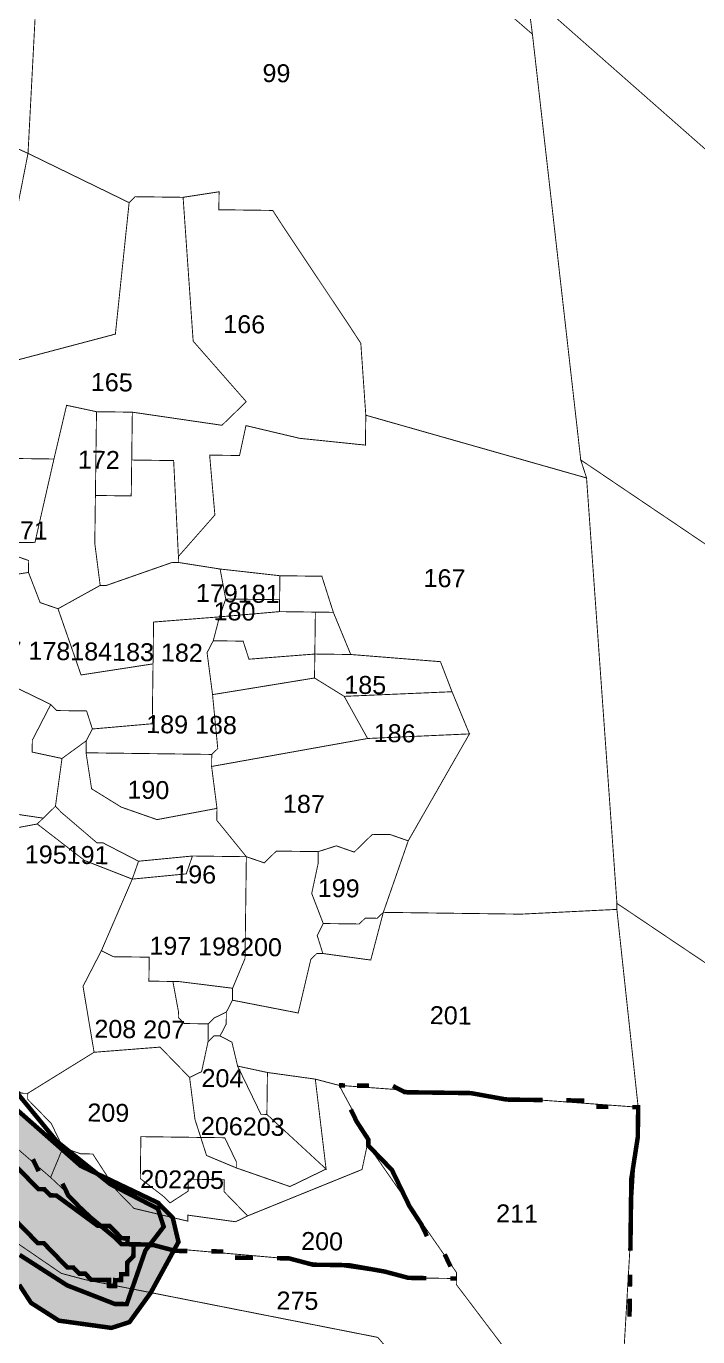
# Model space of a CAD drawing. Header units: metres. Extents: x 259177 to 277314, y 2171367 to 2185445.
# Drawn here: x 264811 to 265256, y 2183566 to 2184434 of the extents above; entities that cross this region are included whole.
import ezdxf

# ---------------------------------------------------------------- set-up
doc = ezdxf.new("R2010")
doc.units = ezdxf.units.M
doc.header["$MEASUREMENT"] = 0
for name, color, linetype in [('CRZ LINE FOR RIVER OR CREEK', 84, 'Continuous'), ('HAZARDS LINE', 1, 'Continuous'), ('HIGH TIDE LINE', 6, 'Continuous'), ('INTERTIDAL ZONE', 5, 'Continuous'), ('INTERTIDAL ZONE @ 1', 5, 'Continuous'), ('NDZ-200M FROM CRZ', 30, 'Continuous'), ('NDZ-200M FROM CRZ @ 1', 30, 'Continuous'), ('SURVEY NO.', 7, 'Continuous'), ('SURVEY PLOT BOUNDARY', 35, 'Continuous'), ('VILLAGE BOUNDARY', 212, 'Continuous')]:
    doc.layers.add(name, color=color, linetype=linetype)
doc.styles.add('PDF Arial', font='arial.ttf')
pattern_1 = [(0, (282121.83859, 2174200.38287), (0.0127, 0.0127), [0.00635, -0.01905]), (90, (282121.841765, 2174200.379695), (-0.0127, 0.0127), [0.00635, -0.01905])]

# ---------------------------------------------------------------- blocks, each defined once
blk = doc.blocks.new('FEWEWFEWQT')
at = {"layer": 'INTERTIDAL ZONE @ 1'}
h = blk.add_hatch(dxfattribs=at)
h.set_pattern_fill('CROSS', color=256, scale=0.002)
h.set_pattern_definition(pattern_1)
h.paths.add_polyline_path([(282132.4507, 2174222.8642), (282132.444, 2174222.8709), (282132.3107, 2174222.9642), (282132.3041, 2174222.9642), (282132.2974, 2174222.9709), (282132.2907, 2174222.9709), (282132.2574, 2174222.9975), (282132.2574, 2174222.8975), (282132.2641, 2174222.8909), (282132.2707, 2174222.8909), (282132.2774, 2174222.8842), (282132.2841, 2174222.8842), (282132.2841, 2174222.8775), (282132.3241, 2174222.8575), (282132.3374, 2174222.8509), (282132.3441, 2174222.8442), (282132.4174, 2174222.7975), (282132.424, 2174222.7975), (282132.4307, 2174222.7908), (282132.4374, 2174222.7908), (282132.5107, 2174222.7375), (282132.5174, 2174222.7308), (282132.524, 2174222.7308), (282132.5307, 2174222.7242), (282132.564, 2174222.7042), (282132.5707, 2174222.6975), (282132.5774, 2174222.6975), (282132.5774, 2174222.6908), (282132.5974, 2174222.6775), (282132.604, 2174222.6708), (282132.6107, 2174222.6708), (282132.6107, 2174222.6642), (282132.6374, 2174222.6375), (282132.644, 2174222.6375), (282132.644, 2174222.6308), (282132.6507, 2174222.6308), (282132.6574, 2174222.6242), (282132.7107, 2174222.5775), (282132.7174, 2174222.5708), (282132.724, 2174222.5708), (282132.7507, 2174222.5508), (282132.7574, 2174222.5442), (282132.764, 2174222.5375), (282132.7907, 2174222.5175), (282132.7974, 2174222.5108), (282132.804, 2174222.5042), (282132.8373, 2174222.4708), (282132.844, 2174222.4642), (282132.8507, 2174222.4642), (282132.8507, 2174222.4575), (282132.8773, 2174222.4242), (282132.884, 2174222.4242), (282132.884, 2174222.4175), (282132.8907, 2174222.4108), (282132.9107, 2174222.3775), (282132.9173, 2174222.3775), (282132.9173, 2174222.3641), (282132.924, 2174222.3641), (282132.924, 2174222.3575), (282132.944, 2174222.3175), (282132.9507, 2174222.3108), (282132.9507, 2174222.3041), (282132.9573, 2174222.2908), (282132.964, 2174222.2841), (282132.9707, 2174222.2775), (282133.004, 2174222.2308), (282133.024, 2174222.1975), (282133.024, 2174222.1908), (282133.0307, 2174222.1908), (282133.0307, 2174222.1841), (282133.0373, 2174222.1841), (282133.084, 2174222.1241), (282133.1107, 2174222.0975), (282133.1173, 2174222.0908), (282133.124, 2174222.0841), (282133.1307, 2174222.0841), (282133.1507, 2174222.0641), (282133.1973, 2174222.0175), (282133.204, 2174222.0175), (282133.2107, 2174222.0108), (282133.224, 2174221.9974), (282133.2307, 2174221.9908), (282133.2373, 2174221.9908), (282133.244, 2174221.9841), (282133.2507, 2174221.9841), (282133.2573, 2174221.9774), (282133.2773, 2174221.9774), (282133.2773, 2174221.9708), (282133.284, 2174221.9708), (282133.284, 2174221.9774), (282133.2906, 2174221.9774), (282133.2906, 2174221.9841), (282133.2973, 2174221.9841), (282133.2973, 2174221.9974), (282133.304, 2174222.0041), (282133.304, 2174222.0175), (282133.2973, 2174222.0175), (282133.2973, 2174222.0241), (282133.2906, 2174222.0241), (282133.284, 2174222.0308), (282133.2773, 2174222.0375), (282133.264, 2174222.0375), (282133.2173, 2174222.0708), (282133.2107, 2174222.0708), (282133.204, 2174222.0775), (282133.1973, 2174222.0775), (282133.184, 2174222.0908), (282133.164, 2174222.1108), (282133.1573, 2174222.1108), (282133.1573, 2174222.1175), (282133.1507, 2174222.1175), (282133.1507, 2174222.1241), (282133.1107, 2174222.1641), (282133.104, 2174222.1708), (282133.0973, 2174222.1708), (282133.0973, 2174222.1775), (282133.0907, 2174222.1841), (282133.0573, 2174222.2308), (282133.0507, 2174222.2375), (282133.044, 2174222.2441), (282133.044, 2174222.2508), (282133.0373, 2174222.2508), (282133.0373, 2174222.2575), (282133.0307, 2174222.2641), (282133.024, 2174222.2708), (282133.0107, 2174222.2908), (282133.004, 2174222.2975), (282133.004, 2174222.3041), (282132.9973, 2174222.3108), (282132.9573, 2174222.3841), (282132.9573, 2174222.3908), (282132.9507, 2174222.3975), (282132.9507, 2174222.4042), (282132.9307, 2174222.4308), (282132.9173, 2174222.4508), (282132.9173, 2174222.4575), (282132.9107, 2174222.4575), (282132.9107, 2174222.4642), (282132.904, 2174222.4708), (282132.8907, 2174222.4908), (282132.8707, 2174222.5108), (282132.864, 2174222.5108), (282132.864, 2174222.5175), (282132.8573, 2174222.5242), (282132.804, 2174222.5775), (282132.724, 2174222.6508), (282132.7174, 2174222.6575), (282132.7107, 2174222.6642), (282132.6374, 2174222.7242), (282132.6307, 2174222.7308), (282132.6307, 2174222.7375), (282132.624, 2174222.7375), (282132.5707, 2174222.7775), (282132.564, 2174222.7842), (282132.5574, 2174222.7908), (282132.524, 2174222.8109), (282132.5174, 2174222.8175)])
at = {"layer": 'NDZ-200M FROM CRZ @ 1'}
h = blk.add_hatch(dxfattribs=at)
h.set_pattern_fill('CROSS', color=256, scale=0.002)
h.set_pattern_definition(pattern_1)
h.paths.add_polyline_path([(282132.6574, 2174222.6242), (282132.6507, 2174222.6308), (282132.644, 2174222.6308), (282132.644, 2174222.6375), (282132.6374, 2174222.6375), (282132.6107, 2174222.6642), (282132.6107, 2174222.6708), (282132.604, 2174222.6708), (282132.5974, 2174222.6775), (282132.5774, 2174222.6908), (282132.5774, 2174222.6975), (282132.5707, 2174222.6975), (282132.564, 2174222.7042), (282132.5307, 2174222.7242), (282132.524, 2174222.7308), (282132.5174, 2174222.7308), (282132.5107, 2174222.7375), (282132.4374, 2174222.7908), (282132.4307, 2174222.7908), (282132.424, 2174222.7975), (282132.4174, 2174222.7975), (282132.3441, 2174222.8442), (282132.3374, 2174222.8509), (282132.3241, 2174222.8575), (282132.2841, 2174222.8775), (282132.2841, 2174222.8842), (282132.2774, 2174222.8842), (282132.2707, 2174222.8909), (282132.2641, 2174222.8909), (282132.2574, 2174222.8975), (282132.2574, 2174222.8002), (282132.2941, 2174222.7842), (282132.3807, 2174222.7375), (282132.5174, 2174222.6542), (282132.614, 2174222.5742), (282132.7174, 2174222.5042), (282132.8007, 2174222.4375), (282132.8907, 2174222.3341), (282132.954, 2174222.2175), (282133.0173, 2174222.1308), (282133.084, 2174222.0641), (282133.124, 2174222.0241), (282133.1773, 2174221.9708), (282133.1907, 2174221.9508), (282133.222, 2174221.9314), (282133.2806, 2174221.9241), (282133.3006, 2174221.9308), (282133.324, 2174221.9641), (282133.354, 2174222.0208), (282133.3473, 2174222.0475), (282133.3306, 2174222.0641), (282133.244, 2174222.1041), (282133.1507, 2174222.1841), (282133.084, 2174222.2641), (282133.0325, 2174222.3398), (282132.964, 2174222.4708), (282132.8773, 2174222.5708), (282132.7571, 2174222.7245), (282132.504, 2174222.9175), (282132.2574, 2174223.1079), (282132.2574, 2174222.9975), (282132.2907, 2174222.9709), (282132.2974, 2174222.9709), (282132.3041, 2174222.9642), (282132.3107, 2174222.9642), (282132.444, 2174222.8709), (282132.4507, 2174222.8642), (282132.5174, 2174222.8175), (282132.524, 2174222.8109), (282132.5574, 2174222.7908), (282132.564, 2174222.7842), (282132.5707, 2174222.7775), (282132.624, 2174222.7375), (282132.6307, 2174222.7375), (282132.6307, 2174222.7308), (282132.6374, 2174222.7242), (282132.7107, 2174222.6642), (282132.7174, 2174222.6575), (282132.724, 2174222.6508), (282132.804, 2174222.5775), (282132.8573, 2174222.5242), (282132.864, 2174222.5175), (282132.864, 2174222.5108), (282132.8707, 2174222.5108), (282132.8907, 2174222.4908), (282132.904, 2174222.4708), (282132.9107, 2174222.4642), (282132.9107, 2174222.4575), (282132.9173, 2174222.4575), (282132.9173, 2174222.4508), (282132.9307, 2174222.4308), (282132.9507, 2174222.4042), (282132.9507, 2174222.3975), (282132.9573, 2174222.3908), (282132.9573, 2174222.3841), (282132.9973, 2174222.3108), (282133.004, 2174222.3041), (282133.004, 2174222.2975), (282133.0107, 2174222.2908), (282133.024, 2174222.2708), (282133.0307, 2174222.2641), (282133.0373, 2174222.2575), (282133.0373, 2174222.2508), (282133.044, 2174222.2508), (282133.044, 2174222.2441), (282133.0507, 2174222.2375), (282133.0573, 2174222.2308), (282133.0907, 2174222.1841), (282133.0973, 2174222.1775), (282133.0973, 2174222.1708), (282133.104, 2174222.1708), (282133.1107, 2174222.1641), (282133.1507, 2174222.1241), (282133.1507, 2174222.1175), (282133.1573, 2174222.1175), (282133.1573, 2174222.1108), (282133.164, 2174222.1108), (282133.184, 2174222.0908), (282133.1973, 2174222.0775), (282133.204, 2174222.0775), (282133.2107, 2174222.0708), (282133.2173, 2174222.0708), (282133.264, 2174222.0375), (282133.2773, 2174222.0375), (282133.284, 2174222.0308), (282133.2906, 2174222.0241), (282133.2973, 2174222.0241), (282133.2973, 2174222.0175), (282133.304, 2174222.0175), (282133.304, 2174222.0041), (282133.2973, 2174221.9974), (282133.2973, 2174221.9841), (282133.2906, 2174221.9841), (282133.2906, 2174221.9774), (282133.284, 2174221.9774), (282133.284, 2174221.9708), (282133.2773, 2174221.9708), (282133.2773, 2174221.9774), (282133.2573, 2174221.9774), (282133.2507, 2174221.9841), (282133.244, 2174221.9841), (282133.2373, 2174221.9908), (282133.2307, 2174221.9908), (282133.224, 2174221.9974), (282133.2107, 2174222.0108), (282133.204, 2174222.0175), (282133.1973, 2174222.0175), (282133.1507, 2174222.0641), (282133.1307, 2174222.0841), (282133.124, 2174222.0841), (282133.1173, 2174222.0908), (282133.1107, 2174222.0975), (282133.084, 2174222.1241), (282133.0373, 2174222.1841), (282133.0307, 2174222.1841), (282133.0307, 2174222.1908), (282133.024, 2174222.1908), (282133.024, 2174222.1975), (282133.004, 2174222.2308), (282132.9707, 2174222.2775), (282132.964, 2174222.2841), (282132.9573, 2174222.2908), (282132.9507, 2174222.3041), (282132.9507, 2174222.3108), (282132.944, 2174222.3175), (282132.924, 2174222.3575), (282132.924, 2174222.3641), (282132.9173, 2174222.3641), (282132.9173, 2174222.3775), (282132.9107, 2174222.3775), (282132.8907, 2174222.4108), (282132.884, 2174222.4175), (282132.884, 2174222.4242), (282132.8773, 2174222.4242), (282132.8507, 2174222.4575), (282132.8507, 2174222.4642), (282132.844, 2174222.4642), (282132.8373, 2174222.4708), (282132.804, 2174222.5042), (282132.7974, 2174222.5108), (282132.7907, 2174222.5175), (282132.764, 2174222.5375), (282132.7574, 2174222.5442), (282132.7507, 2174222.5508), (282132.724, 2174222.5708), (282132.7174, 2174222.5708), (282132.7107, 2174222.5775)])
at = {"layer": 'CRZ LINE FOR RIVER OR CREEK', "ltscale": 0.05, "const_width": 0.005}
blk.add_lwpolyline([(282133.1507, 2174222.1841), (282133.244, 2174222.1041), (282133.3306, 2174222.0641), (282133.3473, 2174222.0475), (282133.354, 2174222.0208), (282133.324, 2174221.9641), (282133.3006, 2174221.9308), (282133.2806, 2174221.9241), (282133.222, 2174221.9314), (282133.1907, 2174221.9508), (282133.1773, 2174221.9708)], dxfattribs=at)
at = {"layer": 'HAZARDS LINE', "lineweight": 18, "const_width": 0.005}
blk.add_lwpolyline([(282133.1773, 2174222.0041), (282133.2307, 2174221.9708), (282133.284, 2174221.9508), (282133.2973, 2174221.9508), (282133.3173, 2174222.0108), (282133.3373, 2174222.0375), (282133.3306, 2174222.0575), (282133.2773, 2174222.0841), (282133.2173, 2174222.1308), (282133.1107, 2174222.2575)], dxfattribs=at)
at = {"layer": 'HIGH TIDE LINE', "lineweight": 35, "const_width": 0.005}
blk.add_lwpolyline([(282133.1507, 2174222.0641), (282133.1973, 2174222.0175), (282133.204, 2174222.0175), (282133.2107, 2174222.0108), (282133.224, 2174221.9974), (282133.2307, 2174221.9908), (282133.2373, 2174221.9908), (282133.244, 2174221.9841), (282133.2507, 2174221.9841), (282133.2573, 2174221.9774), (282133.2773, 2174221.9774), (282133.2773, 2174221.9708), (282133.284, 2174221.9708), (282133.284, 2174221.9774), (282133.2906, 2174221.9774), (282133.2906, 2174221.9841), (282133.2973, 2174221.9841), (282133.2973, 2174221.9974), (282133.304, 2174222.0041), (282133.304, 2174222.0175), (282133.2973, 2174222.0175), (282133.2973, 2174222.0241), (282133.2906, 2174222.0241), (282133.284, 2174222.0308), (282133.2773, 2174222.0375), (282133.264, 2174222.0375), (282133.2173, 2174222.0708), (282133.2107, 2174222.0708), (282133.204, 2174222.0775), (282133.1973, 2174222.0775), (282133.184, 2174222.0908), (282133.164, 2174222.1108)], dxfattribs=at)
at = {"layer": 'INTERTIDAL ZONE', "const_width": 0.005, "flags": 128}
blk.add_lwpolyline([(282133.1507, 2174222.0641), (282133.1973, 2174222.0175), (282133.204, 2174222.0175), (282133.2107, 2174222.0108), (282133.224, 2174221.9974), (282133.2307, 2174221.9908), (282133.2373, 2174221.9908), (282133.244, 2174221.9841), (282133.2507, 2174221.9841), (282133.2573, 2174221.9774), (282133.2773, 2174221.9774), (282133.2773, 2174221.9708), (282133.284, 2174221.9708), (282133.284, 2174221.9774), (282133.2906, 2174221.9774), (282133.2906, 2174221.9841), (282133.2973, 2174221.9841), (282133.2973, 2174221.9974), (282133.304, 2174222.0041), (282133.304, 2174222.0175), (282133.2973, 2174222.0175), (282133.2973, 2174222.0241), (282133.2906, 2174222.0241), (282133.284, 2174222.0308), (282133.2773, 2174222.0375), (282133.264, 2174222.0375), (282133.2173, 2174222.0708), (282133.2107, 2174222.0708), (282133.204, 2174222.0775), (282133.1973, 2174222.0775), (282133.184, 2174222.0908), (282133.164, 2174222.1108)], dxfattribs=at)
at = {"layer": 'NDZ-200M FROM CRZ', "const_width": 0.005, "flags": 128}
for points in [[(282133.1773, 2174221.9708), (282133.1907, 2174221.9508), (282133.222, 2174221.9314), (282133.2806, 2174221.9241), (282133.3006, 2174221.9308), (282133.324, 2174221.9641), (282133.354, 2174222.0208), (282133.3473, 2174222.0475), (282133.3306, 2174222.0641), (282133.244, 2174222.1041), (282133.1507, 2174222.1841)], [(282133.164, 2174222.1108), (282133.184, 2174222.0908), (282133.1973, 2174222.0775), (282133.204, 2174222.0775), (282133.2107, 2174222.0708), (282133.2173, 2174222.0708), (282133.264, 2174222.0375), (282133.2773, 2174222.0375), (282133.284, 2174222.0308), (282133.2906, 2174222.0241), (282133.2973, 2174222.0241), (282133.2973, 2174222.0175), (282133.304, 2174222.0175), (282133.304, 2174222.0041), (282133.2973, 2174221.9974), (282133.2973, 2174221.9841), (282133.2906, 2174221.9841), (282133.2906, 2174221.9774), (282133.284, 2174221.9774), (282133.284, 2174221.9708), (282133.2773, 2174221.9708), (282133.2773, 2174221.9774), (282133.2573, 2174221.9774), (282133.2507, 2174221.9841), (282133.244, 2174221.9841), (282133.2373, 2174221.9908), (282133.2307, 2174221.9908), (282133.224, 2174221.9974), (282133.2107, 2174222.0108), (282133.204, 2174222.0175), (282133.1973, 2174222.0175), (282133.1507, 2174222.0641)]]:
    blk.add_lwpolyline(points, dxfattribs=at)
at = {"layer": 'SURVEY PLOT BOUNDARY', "lineweight": 18, "const_width": 0.001}
for points in [[(282133.084, 2174222.1975), (282133.2107, 2174222.0908), (282133.2906, 2174222.0175), (282133.4706, 2174222.0041), (282133.624, 2174221.9841), (282133.664, 2174221.9841), (282133.664, 2174221.9774), (282133.7573, 2174221.8574)], [(282133.5773, 2174221.9174), (282133.2507, 2174221.9774), (282133.224, 2174221.9841), (282133.164, 2174222.0241)], [(282133.184, 2174223.5709), (282133.1707, 2174223.2309), (282133.064, 2174223.2776), (282133.0107, 2174223.2842), (282132.9307, 2174223.2709), (282132.8773, 2174223.2642), (282132.8707, 2174223.2842), (282132.8707, 2174223.3109), (282132.864, 2174223.3376), (282132.864, 2174223.3709)], [(282133.1573, 2174222.7842), (282133.1773, 2174222.7775), (282133.1773, 2174222.7642), (282133.1373, 2174222.7575)]]:
    blk.add_lwpolyline(points, dxfattribs=at)
for points in [[(282133.5106, 2174224.0976), (282133.6573, 2174224.0376), (282133.6906, 2174223.7243), (282133.7239, 2174223.4176), (282133.7306, 2174223.3709), (282133.5573, 2174223.5176), (282133.3506, 2174223.6976), (282133.1973, 2174223.8376), (282133.2706, 2174223.8576), (282133.3706, 2174223.8909), (282133.4173, 2174223.7776), (282133.4906, 2174223.8309), (282133.4106, 2174223.9109), (282133.444, 2174223.9509), (282133.4706, 2174223.9909), (282133.4773, 2174224.0376), (282133.484, 2174224.0643), (282133.484, 2174224.071)], [(282133.9773, 2174223.7976), (282134.0106, 2174223.7643), (282134.0439, 2174223.7243), (282134.0706, 2174223.5309), (282134.1439, 2174223.0575), (282133.7239, 2174223.4176), (282133.6906, 2174223.7243), (282133.6573, 2174224.0376), (282133.704, 2174224.0843)], [(282133.7306, 2174223.3709), (282133.7906, 2174222.8975), (282133.7973, 2174222.8775), (282133.5506, 2174222.9442), (282133.544, 2174223.0242), (282133.5306, 2174223.0442), (282133.4573, 2174223.1509), (282133.444, 2174223.1709), (282133.384, 2174223.1709), (282133.384, 2174223.1909), (282133.344, 2174223.1842), (282133.2906, 2174223.1842), (282133.284, 2174223.1775), (282133.1707, 2174223.2309), (282133.184, 2174223.5709), (282133.1973, 2174223.8376), (282133.3506, 2174223.6976), (282133.5573, 2174223.5176)], [(282134.1439, 2174223.0575), (282134.2372, 2174222.6042), (282133.7906, 2174222.8975), (282133.7306, 2174223.3709), (282133.7239, 2174223.4176)], [(282133.1707, 2174223.2309), (282133.1573, 2174223.1575), (282133.0973, 2174223.1642), (282133.0773, 2174223.1642), (282133.064, 2174223.1709), (282133.064, 2174223.1775), (282133.0373, 2174223.1975), (282133.0373, 2174223.2109), (282133.064, 2174223.2176), (282133.064, 2174223.2242), (282133.0107, 2174223.2309), (282133.0107, 2174223.2842), (282133.064, 2174223.2776)], [(282133.284, 2174223.1775), (282133.2706, 2174223.0309), (282133.1507, 2174222.9975), (282133.1507, 2174223.0309), (282133.1507, 2174223.1042), (282133.1573, 2174223.1175), (282133.1573, 2174223.1575), (282133.1707, 2174223.2309)], [(282133.384, 2174223.1909), (282133.384, 2174223.1709), (282133.444, 2174223.1709), (282133.4573, 2174223.1509), (282133.5306, 2174223.0442), (282133.544, 2174223.0242), (282133.5506, 2174222.9442), (282133.5506, 2174222.9109), (282133.4773, 2174222.9175), (282133.4173, 2174222.9309), (282133.4106, 2174222.8975), (282133.3773, 2174222.8975), (282133.384, 2174222.8309), (282133.344, 2174222.7842), (282133.3373, 2174222.8909), (282133.2906, 2174222.8909), (282133.2906, 2174222.9442), (282133.3906, 2174222.9309), (282133.4173, 2174222.9575), (282133.3573, 2174223.0242), (282133.344, 2174223.1842)], [(282133.2906, 2174223.1842), (282133.344, 2174223.1842), (282133.3573, 2174223.0242), (282133.4173, 2174222.9575), (282133.3906, 2174222.9309), (282133.2906, 2174222.9442), (282133.2507, 2174222.9442), (282133.2173, 2174222.9509), (282133.204, 2174222.8909), (282133.144, 2174222.8909), (282133.104, 2174222.9042), (282133.0907, 2174222.8842), (282132.9907, 2174222.8975), (282132.9907, 2174222.9509), (282133.1107, 2174222.9642), (282133.144, 2174222.9909), (282133.1507, 2174222.9975), (282133.2706, 2174223.0309), (282133.284, 2174223.1775)], [(282133.2507, 2174222.9442), (282133.2507, 2174222.8509), (282133.2507, 2174222.8042), (282133.2507, 2174222.7975), (282133.2573, 2174222.7508), (282133.2107, 2174222.7242), (282133.1907, 2174222.7308), (282133.1773, 2174222.7642), (282133.1773, 2174222.7775), (282133.1573, 2174222.7842), (282133.1573, 2174222.7975), (282133.184, 2174222.7975), (282133.204, 2174222.8909), (282133.2173, 2174222.9509)], [(282133.2906, 2174222.9442), (282133.2906, 2174222.8909), (282133.2906, 2174222.8509), (282133.2507, 2174222.8509), (282133.2507, 2174222.9442)], [(282133.7973, 2174222.8775), (282133.8373, 2174222.4042), (282133.8373, 2174222.3975), (282133.7306, 2174222.3908), (282133.5773, 2174222.3908), (282133.604, 2174222.4708), (282133.6706, 2174222.5908), (282133.6506, 2174222.6375), (282133.6373, 2174222.6708), (282133.5373, 2174222.6775), (282133.5173, 2174222.7242), (282133.504, 2174222.7642), (282133.4573, 2174222.7642), (282133.3906, 2174222.7708), (282133.344, 2174222.7775), (282133.344, 2174222.7842), (282133.384, 2174222.8309), (282133.3773, 2174222.8975), (282133.4106, 2174222.8975), (282133.4173, 2174222.9309), (282133.4773, 2174222.9175), (282133.5506, 2174222.9109), (282133.5506, 2174222.9442)], [(282134.2372, 2174222.6042), (282134.2639, 2174222.4708), (282134.2772, 2174222.4108), (282134.2906, 2174222.3641), (282134.3039, 2174222.3041), (282134.3106, 2174222.2641), (282134.3572, 2174222.0641), (282133.8373, 2174222.4042), (282133.7973, 2174222.8775), (282133.7906, 2174222.8975)], [(282133.204, 2174222.8909), (282133.184, 2174222.7975), (282133.1573, 2174222.7975), (282133.1173, 2174222.7842), (282133.1373, 2174222.8575), (282133.144, 2174222.8909)], [(282133.344, 2174222.7842), (282133.344, 2174222.7775), (282133.3373, 2174222.7775), (282133.264, 2174222.7508), (282133.2573, 2174222.7508), (282133.2507, 2174222.7975), (282133.2507, 2174222.8042), (282133.2507, 2174222.8509), (282133.2906, 2174222.8509), (282133.2906, 2174222.8909), (282133.3373, 2174222.8909)], [(282133.344, 2174222.7775), (282133.3906, 2174222.7708), (282133.3973, 2174222.7375), (282133.3906, 2174222.7175), (282133.3173, 2174222.7108), (282133.3173, 2174222.6642), (282133.2373, 2174222.6508), (282133.2107, 2174222.7242), (282133.2573, 2174222.7508), (282133.264, 2174222.7508), (282133.3373, 2174222.7775)], [(282133.2107, 2174222.7242), (282133.2373, 2174222.6508), (282133.3173, 2174222.6642), (282133.3173, 2174222.5975), (282133.2507, 2174222.5908), (282133.244, 2174222.6108), (282133.2107, 2174222.6108), (282133.204, 2174222.6175), (282133.0907, 2174222.6708), (282133.1373, 2174222.7575), (282133.1773, 2174222.7642), (282133.1907, 2174222.7308)], [(282133.4573, 2174222.7642), (282133.4573, 2174222.7375), (282133.3973, 2174222.7375), (282133.3906, 2174222.7708)], [(282133.5173, 2174222.7242), (282133.4973, 2174222.7242), (282133.4573, 2174222.7242), (282133.4573, 2174222.7375), (282133.4573, 2174222.7642), (282133.504, 2174222.7642)], [(282133.4573, 2174222.7375), (282133.4573, 2174222.7242), (282133.3906, 2174222.7175), (282133.3973, 2174222.7375)], [(282133.4973, 2174222.6775), (282133.424, 2174222.6708), (282133.4173, 2174222.6908), (282133.384, 2174222.6908), (282133.3906, 2174222.7175), (282133.4573, 2174222.7242), (282133.4973, 2174222.7242)], [(282133.5373, 2174222.6775), (282133.4973, 2174222.6775), (282133.4973, 2174222.7242), (282133.5173, 2174222.7242)], [(282133.384, 2174222.6908), (282133.3773, 2174222.6775), (282133.384, 2174222.6308), (282133.3906, 2174222.5708), (282133.384, 2174222.5642), (282133.244, 2174222.5642), (282133.244, 2174222.5775), (282133.2507, 2174222.5908), (282133.3173, 2174222.5975), (282133.3173, 2174222.6642), (282133.3173, 2174222.7108), (282133.3906, 2174222.7175)], [(282133.4973, 2174222.6775), (282133.4973, 2174222.6508), (282133.384, 2174222.6308), (282133.3773, 2174222.6775), (282133.384, 2174222.6908), (282133.4173, 2174222.6908), (282133.424, 2174222.6708)], [(282133.6506, 2174222.6375), (282133.5306, 2174222.6308), (282133.4973, 2174222.6508), (282133.4973, 2174222.6775), (282133.5373, 2174222.6775), (282133.6373, 2174222.6708)], [(282133.204, 2174222.6175), (282133.184, 2174222.5775), (282133.184, 2174222.5642), (282133.2173, 2174222.5575), (282133.2107, 2174222.5042), (282133.1973, 2174222.4908), (282132.9973, 2174222.5175), (282133.0907, 2174222.6708)], [(282133.5306, 2174222.6308), (282133.5573, 2174222.5842), (282133.384, 2174222.5508), (282133.384, 2174222.5642), (282133.3906, 2174222.5708), (282133.384, 2174222.6308), (282133.4973, 2174222.6508)], [(282133.6706, 2174222.5908), (282133.5573, 2174222.5842), (282133.5306, 2174222.6308), (282133.6506, 2174222.6375)], [(282133.244, 2174222.5775), (282133.2173, 2174222.5575), (282133.184, 2174222.5642), (282133.184, 2174222.5775), (282133.204, 2174222.6175), (282133.2107, 2174222.6108), (282133.244, 2174222.6108), (282133.2507, 2174222.5908)], [(282133.6706, 2174222.5908), (282133.604, 2174222.4708), (282133.584, 2174222.4775), (282133.564, 2174222.4775), (282133.544, 2174222.4575), (282133.524, 2174222.4642), (282133.504, 2174222.4575), (282133.4573, 2174222.4575), (282133.444, 2174222.4442), (282133.424, 2174222.4508), (282133.3906, 2174222.4908), (282133.3906, 2174222.5042), (282133.384, 2174222.5508), (282133.5573, 2174222.5842)], [(282133.424, 2174222.4508), (282133.364, 2174222.4508), (282133.304, 2174222.4442), (282133.264, 2174222.4642), (282133.2573, 2174222.4642), (282133.2173, 2174222.4975), (282133.2107, 2174222.5042), (282133.2173, 2174222.5575), (282133.244, 2174222.5775), (282133.244, 2174222.5642), (282133.2507, 2174222.5242), (282133.284, 2174222.5042), (282133.324, 2174222.4908), (282133.3906, 2174222.5042), (282133.3906, 2174222.4908)], [(282133.3906, 2174222.5042), (282133.324, 2174222.4908), (282133.284, 2174222.5042), (282133.2507, 2174222.5242), (282133.244, 2174222.5642), (282133.384, 2174222.5642), (282133.384, 2174222.5508)], [(282132.9707, 2174222.4842), (282133.1107, 2174222.2308), (282133.1107, 2174222.2241), (282133.1773, 2174222.1841), (282133.184, 2174222.1841), (282133.184, 2174222.1775), (282133.2107, 2174222.1508), (282133.224, 2174222.1241), (282133.2107, 2174222.0908), (282133.084, 2174222.1975), (282132.964, 2174222.3641), (282132.8573, 2174222.5175), (282132.8707, 2174222.5175), (282132.9107, 2174222.4975), (282132.9573, 2174222.4908)], [(282133.1973, 2174222.4908), (282133.1907, 2174222.4842), (282133.1573, 2174222.4775), (282133.1573, 2174222.4642), (282132.9973, 2174222.5042), (282132.9973, 2174222.5175)], [(282132.9707, 2174222.4842), (282132.9973, 2174222.5042), (282133.1573, 2174222.4642), (282133.1573, 2174222.4775), (282133.1907, 2174222.4842), (282133.244, 2174222.4442), (282133.2973, 2174222.4242), (282133.264, 2174222.3441), (282133.244, 2174222.3041), (282133.2573, 2174222.2308), (282133.184, 2174222.1841), (282133.1773, 2174222.1841), (282133.1107, 2174222.2241), (282133.1107, 2174222.2308)], [(282133.304, 2174222.4442), (282133.2973, 2174222.4242), (282133.244, 2174222.4442), (282133.1907, 2174222.4842), (282133.1973, 2174222.4908), (282133.2107, 2174222.5042), (282133.2173, 2174222.4975), (282133.2573, 2174222.4642), (282133.264, 2174222.4642)], [(282133.604, 2174222.4708), (282133.5773, 2174222.3908), (282133.5706, 2174222.3841), (282133.5573, 2174222.3841), (282133.5506, 2174222.3775), (282133.544, 2174222.3775), (282133.5306, 2174222.3775), (282133.5106, 2174222.3775), (282133.4973, 2174222.4108), (282133.504, 2174222.4442), (282133.504, 2174222.4575), (282133.524, 2174222.4642), (282133.544, 2174222.4575), (282133.564, 2174222.4775), (282133.584, 2174222.4775)], [(282133.504, 2174222.4575), (282133.504, 2174222.4442), (282133.4973, 2174222.4108), (282133.5106, 2174222.3775), (282133.504, 2174222.3641), (282133.5106, 2174222.3441), (282133.504, 2174222.3441), (282133.4973, 2174222.3375), (282133.484, 2174222.2775), (282133.4106, 2174222.2908), (282133.4106, 2174222.3041), (282133.424, 2174222.3375), (282133.424, 2174222.4508), (282133.444, 2174222.4442), (282133.4573, 2174222.4575)], [(282133.2973, 2174222.4242), (282133.3573, 2174222.4308), (282133.364, 2174222.4508), (282133.424, 2174222.4508), (282133.424, 2174222.3375), (282133.4106, 2174222.3041), (282133.3506, 2174222.3108), (282133.344, 2174222.3108), (282133.3173, 2174222.3108), (282133.3173, 2174222.3375), (282133.284, 2174222.3375), (282133.2773, 2174222.3375), (282133.264, 2174222.3441)], [(282133.2973, 2174222.4242), (282133.304, 2174222.4442), (282133.364, 2174222.4508), (282133.3573, 2174222.4308)], [(282134.3639, 2174222.0308), (282134.4639, 2174221.5707), (282133.8506, 2174221.8841), (282133.8639, 2174222.1775), (282133.8373, 2174222.3975), (282133.8373, 2174222.4042), (282134.3572, 2174222.0641)], [(282133.8639, 2174222.1775), (282133.5306, 2174222.1975), (282133.504, 2174222.2041), (282133.4506, 2174222.2108), (282133.4173, 2174222.2175), (282133.4106, 2174222.2441), (282133.3973, 2174222.2508), (282133.404, 2174222.2641), (282133.404, 2174222.2708), (282133.404, 2174222.2775), (282133.4106, 2174222.2908), (282133.484, 2174222.2775), (282133.4973, 2174222.3375), (282133.504, 2174222.3441), (282133.5106, 2174222.3441), (282133.564, 2174222.3375), (282133.5773, 2174222.3908), (282133.7306, 2174222.3908), (282133.8373, 2174222.3975)], [(282133.5773, 2174222.3908), (282133.564, 2174222.3375), (282133.5106, 2174222.3441), (282133.504, 2174222.3641), (282133.5106, 2174222.3775), (282133.5306, 2174222.3775), (282133.544, 2174222.3775), (282133.5506, 2174222.3775), (282133.5573, 2174222.3841), (282133.5706, 2174222.3841)], [(282133.384, 2174222.2441), (282133.3773, 2174222.2108), (282133.364, 2174222.2041), (282133.3306, 2174222.2375), (282133.2573, 2174222.2308), (282133.244, 2174222.3041), (282133.264, 2174222.3441), (282133.2773, 2174222.3375), (282133.284, 2174222.3375), (282133.3173, 2174222.3375), (282133.3173, 2174222.3108), (282133.344, 2174222.3108), (282133.3506, 2174222.2775), (282133.3506, 2174222.2708), (282133.3573, 2174222.2641), (282133.384, 2174222.2641)], [(282133.384, 2174222.2641), (282133.3573, 2174222.2641), (282133.3506, 2174222.2708), (282133.3506, 2174222.2775), (282133.344, 2174222.3108), (282133.3506, 2174222.3108), (282133.4106, 2174222.3041), (282133.4106, 2174222.2908), (282133.404, 2174222.2775), (282133.3906, 2174222.2708)], [(282133.404, 2174222.2641), (282133.3973, 2174222.2508), (282133.3906, 2174222.2508), (282133.384, 2174222.2441), (282133.384, 2174222.2641), (282133.3906, 2174222.2708), (282133.404, 2174222.2775), (282133.404, 2174222.2708)], [(282133.364, 2174222.2041), (282133.3706, 2174222.1575), (282133.3773, 2174222.1375), (282133.3106, 2174222.1375), (282133.3106, 2174222.0908), (282133.3373, 2174222.0708), (282133.344, 2174222.0641), (282133.364, 2174222.0775), (282133.364, 2174222.0908), (282133.404, 2174222.0908), (282133.404, 2174222.0775), (282133.4306, 2174222.0508), (282133.4173, 2174222.0441), (282133.364, 2174222.0508), (282133.364, 2174222.0441), (282133.304, 2174222.0575), (282133.284, 2174222.0775), (282133.2573, 2174222.1175), (282133.244, 2174222.1175), (282133.224, 2174222.1241), (282133.2107, 2174222.1508), (282133.184, 2174222.1775), (282133.184, 2174222.1841), (282133.2573, 2174222.2308), (282133.3306, 2174222.2375)], [(282133.4173, 2174222.2175), (282133.444, 2174222.1641), (282133.4506, 2174222.1641), (282133.5173, 2174222.1041), (282133.4773, 2174222.0841), (282133.4173, 2174222.1041), (282133.4173, 2174222.1108), (282133.404, 2174222.1375), (282133.3773, 2174222.1375), (282133.3706, 2174222.1575), (282133.364, 2174222.2041), (282133.3773, 2174222.2108), (282133.384, 2174222.2441), (282133.3906, 2174222.2508), (282133.3973, 2174222.2508), (282133.4106, 2174222.2441)], [(282133.4506, 2174222.1641), (282133.444, 2174222.1641), (282133.4173, 2174222.2175), (282133.4506, 2174222.2108)], [(282133.504, 2174222.2041), (282133.5173, 2174222.1041), (282133.4506, 2174222.1641), (282133.4506, 2174222.2108)], [(282133.8639, 2174222.1775), (282133.8506, 2174221.8841), (282133.8973, 2174221.3041), (282133.264, 2174221.3307), (282133.3906, 2174221.4641), (282133.5373, 2174221.4974), (282133.6506, 2174221.5641), (282133.7439, 2174221.6574), (282133.7573, 2174221.8574), (282133.664, 2174221.9774), (282133.664, 2174221.9841), (282133.664, 2174221.9908), (282133.564, 2174222.1308), (282133.564, 2174222.1375), (282133.5306, 2174222.1975)], [(282133.5573, 2174222.1041), (282133.4306, 2174222.0508), (282133.404, 2174222.0775), (282133.404, 2174222.0908), (282133.364, 2174222.0908), (282133.364, 2174222.0775), (282133.344, 2174222.0641), (282133.3373, 2174222.0708), (282133.3106, 2174222.0908), (282133.3106, 2174222.1375), (282133.3773, 2174222.1375), (282133.384, 2174222.1175), (282133.4173, 2174222.1041), (282133.4773, 2174222.0841), (282133.5173, 2174222.1041), (282133.504, 2174222.2041), (282133.5306, 2174222.1975), (282133.564, 2174222.1375)], [(282133.504, 2174221.6174), (282133.4173, 2174221.6774), (282133.3306, 2174221.7308), (282133.2307, 2174221.7974), (282133.2107, 2174221.8108), (282133.204, 2174221.8174), (282133.1307, 2174221.9108), (282133.164, 2174221.9441), (282133.0373, 2174222.0841), (282132.9907, 2174222.0108), (282132.9707, 2174222.0308), (282132.9507, 2174222.0441), (282132.924, 2174222.0708), (282132.924, 2174222.1375), (282132.9707, 2174222.1308), (282133.0307, 2174222.1841), (282133.0707, 2174222.1375), (282133.164, 2174222.0241), (282133.224, 2174221.9841), (282133.2507, 2174221.9774), (282133.5773, 2174221.9174), (282133.624, 2174221.8641), (282133.5973, 2174221.6774)], [(282133.664, 2174221.9841), (282133.624, 2174221.9841), (282133.4706, 2174222.0041), (282133.2906, 2174222.0175), (282133.2107, 2174222.0908), (282133.224, 2174222.1241), (282133.244, 2174222.1175), (282133.2573, 2174222.1175), (282133.284, 2174222.0775), (282133.304, 2174222.0575), (282133.364, 2174222.0441), (282133.364, 2174222.0508), (282133.4173, 2174222.0441), (282133.4306, 2174222.0508), (282133.5573, 2174222.1041), (282133.564, 2174222.1375), (282133.564, 2174222.1308), (282133.664, 2174221.9908)], [(282133.4173, 2174222.1108), (282133.4173, 2174222.1041), (282133.384, 2174222.1175), (282133.3773, 2174222.1375), (282133.404, 2174222.1375)]]:
    blk.add_lwpolyline(points, close=True, dxfattribs=at)
at = {"layer": 'VILLAGE BOUNDARY', "const_width": 0.005}
for points in [[(282133.5306, 2174222.1975), (282133.5373, 2174222.1975)], [(282133.564, 2174222.1975), (282133.5506, 2174222.1975)], [(282133.7573, 2174222.1841), (282133.7439, 2174222.1841), (282133.7173, 2174222.1841), (282133.6773, 2174222.1908), (282133.6373, 2174222.1908), (282133.604, 2174222.1908), (282133.5906, 2174222.1975)], [(282133.7839, 2174222.1841), (282133.8039, 2174222.1841)], [(282133.8306, 2174222.1775), (282133.8173, 2174222.1775)], [(282133.8573, 2174222.0175), (282133.8573, 2174222.0308), (282133.8573, 2174222.0575), (282133.8573, 2174222.0975), (282133.8639, 2174222.1441), (282133.8639, 2174222.1708), (282133.8639, 2174222.1775), (282133.8573, 2174222.1775)], [(282133.544, 2174222.1708), (282133.5506, 2174222.1575), (282133.564, 2174222.1375), (282133.564, 2174222.1308), (282133.5906, 2174222.1041), (282133.6106, 2174222.0641), (282133.624, 2174222.0441), (282133.6306, 2174222.0308)], [(282133.1973, 2174222.0975), (282133.1907, 2174222.1108)], [(282133.364, 2174222.0108), (282133.3506, 2174222.0108), (282133.324, 2174222.0175), (282133.2906, 2174222.0175), (282133.284, 2174222.0241), (282133.2507, 2174222.0508), (282133.2307, 2174222.0708), (282133.224, 2174222.0841)], [(282133.3906, 2174222.0108), (282133.404, 2174222.0108)], [(282133.4373, 2174222.0041), (282133.4173, 2174222.0041)], [(282133.6306, 2174221.9841), (282133.624, 2174221.9841), (282133.6106, 2174221.9841), (282133.584, 2174221.9908), (282133.544, 2174221.9974), (282133.504, 2174221.9974), (282133.4773, 2174222.0041), (282133.4706, 2174222.0041), (282133.464, 2174222.0041)], [(282133.6506, 2174222.0108), (282133.6573, 2174221.9974)], [(282133.8573, 2174221.9908), (282133.8573, 2174221.9774)], [(282133.6573, 2174221.9841), (282133.664, 2174221.9841)], [(282133.8573, 2174221.9441), (282133.8573, 2174221.9641)]]:
    blk.add_lwpolyline(points, dxfattribs=at)
at = {"layer": 'SURVEY NO.', "char_height": 0.02, "attachment_point": 7, "style": 'PDF Arial'}
for s, insert in [('99', (282133.4306, 2174223.3135)), ('166', (282133.3906, 2174223.0335)), ('165', (282133.244, 2174222.9669)), ('172', (282133.2307, 2174222.8807)), ('175 174173171', (282133.004, 2174222.8007)), ('167', (282133.6173, 2174222.7535)), ('179181', (282133.364, 2174222.7335)), ('180', (282133.384, 2174222.7135)), ('177 178184183 182', (282133.124, 2174222.6668)), ('185', (282133.5306, 2174222.6335)), ('189 188', (282133.3106, 2174222.5868)), ('186', (282133.564, 2174222.5802)), ('190', (282133.2906, 2174222.5135)), ('187', (282133.464, 2174222.5001)), ('195191', (282133.1773, 2174222.4401)), ('196', (282133.344, 2174222.4201)), ('199', (282133.504, 2174222.4068)), ('197 198200', (282133.3173, 2174222.3401)), ('201', (282133.6306, 2174222.2668)), ('208 207', (282133.2573, 2174222.2468)), ('204', (282133.3773, 2174222.1935)), ('209', (282133.2507, 2174222.1534)), ('206203', (282133.3773, 2174222.1401)), ('202205', (282133.3106, 2174222.0801)), ('211', (282133.7073, 2174222.0473)), ('200', (282133.4906, 2174222.0134)), ('275', (282133.464, 2174221.9468))]:
    blk.add_mtext(s, dxfattribs=dict(at, insert=insert))

msp = doc.modelspace()

# ---------------------------------------------------------------- block references
at = {"xscale": 594.7216958835667, "yscale": 594.7216958835667, "zscale": 594.7216958835667, "rotation": 359.254356221976}
msp.add_blockref('FEWEWFEWQT', (-184338996.59, -1288580324.59), dxfattribs=at)

doc.saveas('drawing.dxf')
